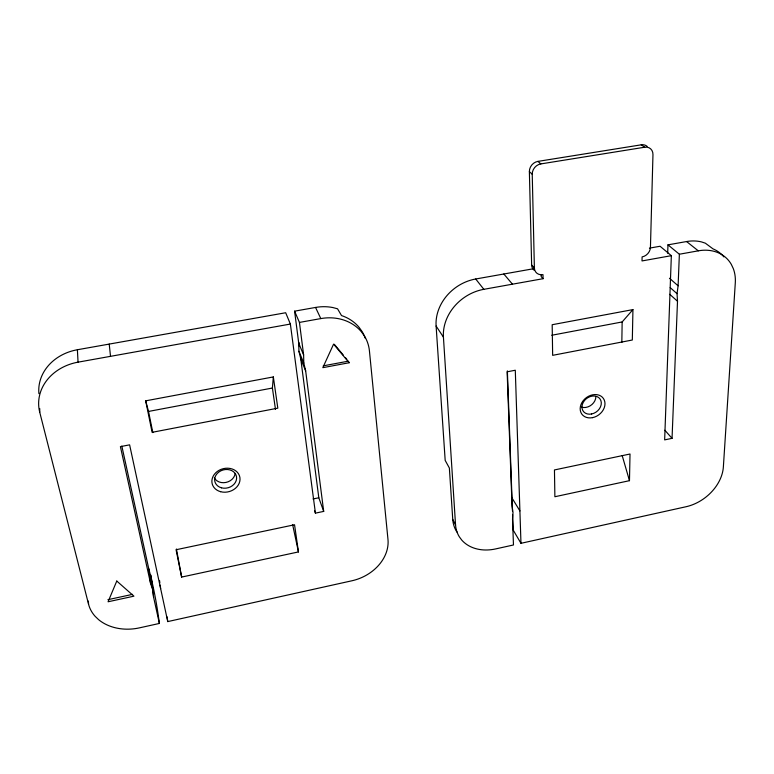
<?xml version="1.0" encoding="UTF-8"?>
<svg xmlns="http://www.w3.org/2000/svg" width="774" height="774" viewBox="0 0 774 774"><rect width="100%" height="100%" fill="white"/><g stroke="black" fill="none" stroke-linecap="round" stroke-linejoin="round"><path stroke-width="1.16" d="M121.837 446.105L148.753 568.697C153.562 586.528 157.016 605.016 159.376 623.447L139.446 627.859A44.002 34.433 -10.9 0 1 98.569 619.626L95.096 616.288A44.002 34.433 -10.9 0 1 88.555 604.233L39.726 412.213L39.755 408.604M621.832 342.466L622.151 321.955L632.939 309.6L632.319 340.018L552.655 355.334L552.181 324.722L632.939 309.6M629.475 480.673L630.017 454.009L554.455 469.944L554.881 496.734L629.475 480.673L622.18 455.528M667.681 253.233L667.972 244.855L686.577 241.546A42.783 34.056 -45.5 0 1 701.389 241.885L705.327 243.171L712.98 248.851A43.238 34.269 -45.4 0 1 723.864 256.891M649.425 248.144L660.077 246.258L671.348 255.672L664.653 439.884L672.045 438.336L677.502 301.26L677.057 293.694L678.111 285.799L679.369 254.23L667.972 244.855M275.496 409.436L272.4 388.035L273.338 376.928L145.686 400.835L152.11 432.327L277.818 408.159L273.338 376.928M159.376 623.447L153.581 597.16L152.923 590.301L150.63 583.751L120.415 446.627L129.616 444.847L167.755 621.59L351.899 580.781A41.486 33.04 -22 0 0 387.977 539.449L369.43 350.903A45.24 39.638 -23.6 0 0 364.593 336.255L361.574 331.998A45.24 39.638 -23.6 0 0 320.804 318.588L299.441 322.419L294.584 311.167L315.55 307.442A44.399 39.135 -23.4 0 1 332.752 307.53L337.541 308.797L341.518 315.569A44.902 39.435 -23.5 0 1 359.175 327.45L362.174 331.688A44.902 39.435 -23.5 0 1 365.231 338.209M512.601 514.575L513.162 530.016L520.97 543.309L686.016 506.738A39.445 29.48 -37.5 0 0 723.371 466.896L735.3 282.858A43.557 34.404 -45.3 0 0 733.297 268.588L731.333 264.418A43.557 34.404 -45.3 0 0 698.283 250.834L686.577 241.546M107.925 599.686L132.548 594.364M181.638 577.075L298.445 551.93L294.546 524.753L176.066 549.743L181.638 577.075L176.414 549.008M314.631 510.859L315.424 513.143L323.696 511.401L305.662 370.881L303.795 363.103L298.938 351.29L298.745 343.259L294.584 311.167M313.006 498.978L318.811 497.769L323.696 511.401M145.686 400.835L148.521 411.439L272.4 388.035M551.727 335.258L622.151 321.955M323.261 365.85L348.368 361.158L349.132 362.745L322.826 367.669L333.594 344.111L349.132 362.745M39.726 412.213A48.433 41.322 -3.8 0 1 78.048 362.164L290.376 324.054L315.424 513.143M520.97 543.309L515.291 370.233L507.134 371.81L512.04 505.954L513.007 512.407L512.523 519.131L513.472 544.973L495.641 548.921A40.364 31.666 -29.6 0 1 461.759 540.088L459.292 536.759A40.364 31.666 -29.6 0 1 455.547 524.84L443.425 337.145A44.186 37.607 -36.3 0 1 483.837 289.321L543.067 278.698L542.98 274.635A9.027 7.663 -42.7 0 1 534.389 267.988L531.641 264.979L529.377 171.654A9.423 8.195 -49.8 0 1 537.93 161.389L641.249 144.825A9.394 7.808 -52.4 0 1 647.17 146.431M671.348 255.672L642.014 260.935L642.11 256.91A8.978 7.334 -46.4 0 0 650.441 247.38L652.966 154.645A9.452 7.837 -52.2 0 0 644.713 147.215L641.249 144.825M679.369 254.23L698.283 250.834M38.913 393.656A47.495 40.751 -3.2 0 1 77.39 349.742L285.683 312.744L290.376 324.054M457.037 532.067L456.496 531.332A40.093 31.56 -29.7 0 1 452.751 519.451L449.365 468.009L445.185 460.404L436.11 326.048A43.383 37.171 -36.5 0 1 475.7 278.998L533.421 268.752M534.389 267.988L532.231 174.237A9.482 8.224 -49.7 0 1 540.842 163.914L644.713 147.215M537.93 161.389L540.842 163.914M669.481 278.253L678.111 285.799M670.187 287.589L677.057 293.694M669.791 294.323L677.502 301.26M529.377 171.654L532.231 174.237M543.067 278.698L541.21 276.657L541.161 274.635M664.856 430.238L672.045 438.336M503.835 274.006L512.465 284.184M334.339 344.333L343.201 354.956M345.407 357.617L346.887 359.388M475.7 278.998L483.837 289.321M436.11 326.048L443.425 337.145M511.991 497.953L519.905 510.917M452.751 519.451L455.547 524.84M315.55 307.442L320.804 318.588M298.745 343.259L303.621 354.966L303.795 363.103M298.938 351.29L300.786 358.962L305.662 370.881M292.659 524.753L298.445 551.93M148.521 411.439L152.836 432.608M167.097 616.849L167.755 621.59M159.55 580.519L159.86 582.841M160.17 585.154L160.644 588.637M300.786 358.962L318.811 497.769M299.441 322.419L303.621 354.966M151.017 575.188L152.923 590.301M151.675 581.971L153.581 597.16M148.753 568.697L150.63 583.751M109.221 344.091L110.518 356.33M77.39 349.742L78.048 362.164M88.391 601.098L88.555 604.233M507.367 370.881L512.465 511.014M534.234 270.29A8.978 7.634 -42.8 0 1 531.641 264.979M595.883 396.617A10.294 8.243 -37.3 0 1 581.526 407.134M298.938 345.784A20.298 17.918 -23.4 0 1 299.083 342.688M235.132 473.669A11.02 9.191 -14.8 0 1 225.882 482.454A11.02 9.191 -14.8 0 1 214.311 477.858M116.777 581.051L108.07 601.775L133.931 596.174L116.777 581.051M592.487 417.66A13.332 10.613 -37.2 0 0 603.372 398.407A13.332 10.613 -37.2 0 0 581.884 402.635A13.332 10.613 -37.2 0 0 592.487 417.66M591.578 413.993A10.401 8.282 -37.2 0 0 600.044 398.968A10.401 8.282 -37.2 0 0 583.286 402.277A10.401 8.282 -37.2 0 0 591.578 413.993M221.519 487.833A11.097 9.24 -14.9 0 0 236.515 476.697A11.097 9.24 -14.9 0 0 218.868 472.024A11.097 9.24 -14.9 0 0 221.519 487.833M220.658 491.713A14.232 11.842 -15 0 0 239.901 477.461A14.232 11.842 -15 0 0 217.291 471.453A14.232 11.842 -15 0 0 220.658 491.713"/></g></svg>
